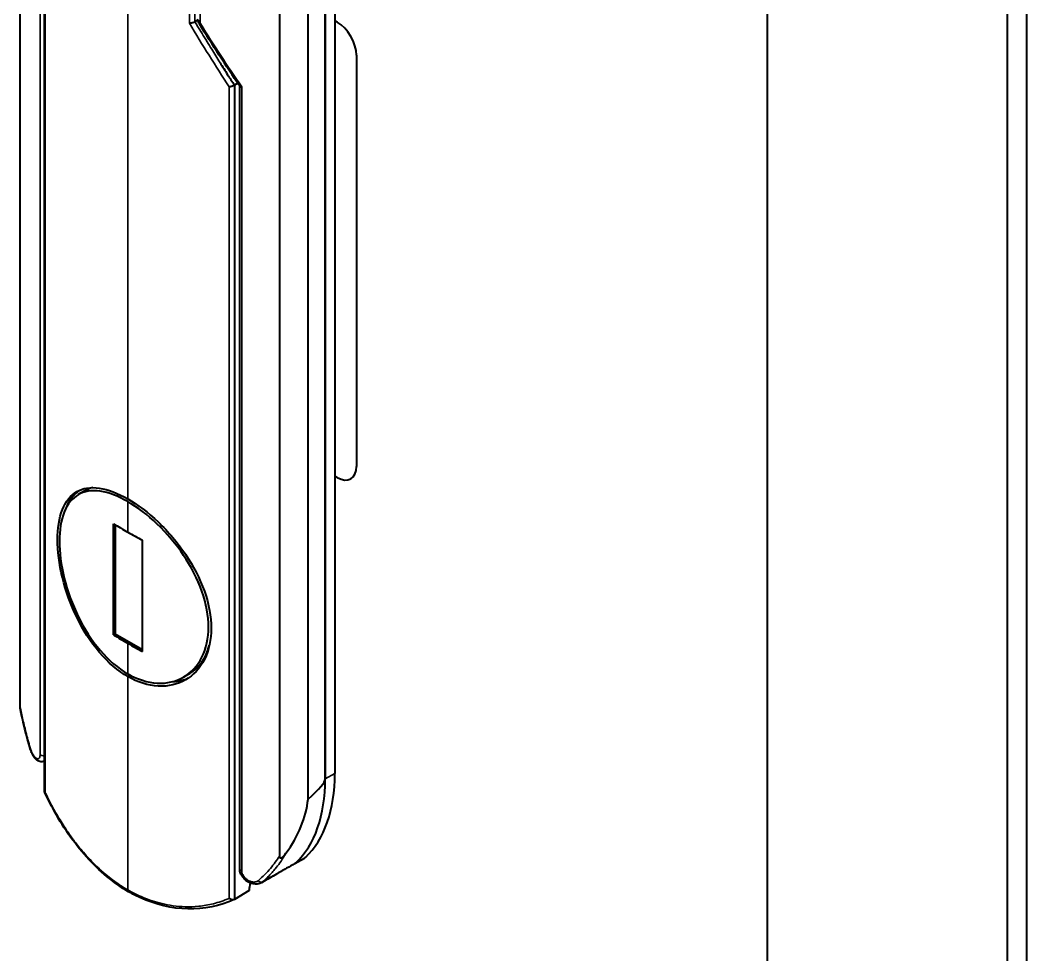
# Model space of a CAD drawing. Header units: millimetres. Extents: x 0 to 5945, y 0 to 4205.
# Drawn here: x 4667.5 to 4720.4, y 3021.1 to 3070.2 of the extents above; entities that cross this region are included whole.
import ezdxf

# ---------------------------------------------------------------- set-up
doc = ezdxf.new("R2010")
doc.units = ezdxf.units.MM
doc.header["$LTSCALE"] = 5
doc.layers.add('가시적인 것(ISO)', color=3, linetype='Continuous', lineweight=40)
doc.layers.add('가시적인 좁은 것(ISO)', color=3, linetype='Continuous', lineweight=35)

msp = doc.modelspace()

# ---------------------------------------------------------------- linework, layer by layer
at = {"layer": '가시적인 것(ISO)'}
for p, q in [((4720.379, 2886.555), (4720.379, 3219.414)), ((4719.368, 2885.974), (4719.368, 3218.832)), ((4706.742, 2878.702), (4706.742, 3211.561)), ((4667.477, 3034.126), (4667.477, 3085.091)), ((4684.013, 3083.719), (4684.013, 3030.62)), ((4683.508, 3030.329), (4683.508, 3083.428)), ((4683.508, 3083.428), (4683.508, 3030.329)), ((4681.103, 3077.245), (4681.103, 3026.28)), ((4682.609, 3029.27), (4682.609, 3077.251)), ((4668.754, 3029.647), (4668.754, 3072.384)), ((4676.839, 3070.235), (4676.662, 3070.131)), ((4684.013, 3070.191), (4684.139, 3070.118)), ((4685.15, 3068.369), (4685.15, 3046.762)), ((4678.738, 3066.792), (4678.734, 3023.993)), ((4678.916, 3066.897), (4678.738, 3066.792)), ((4679.014, 3025.615), (4679.014, 3066.753)), ((4684.139, 3046.176), (4684.013, 3046.249)), ((4670.871, 3045.469), (4670.534, 3045.275)), ((4672.387, 3037.907), (4672.387, 3043.746)), ((4672.472, 3043.694), (4672.472, 3037.956)), ((4673.902, 3037.034), (4673.902, 3042.874)), ((4672.387, 3037.907), (4672.472, 3037.956)), ((4672.472, 3037.956), (4673.902, 3037.132)), ((4676.396, 3035.875), (4676.059, 3035.681)), ((4668.754, 3031.278), (4668.737, 3031.269)), ((4681.919, 3025.884), (4682.42, 3026.173)), ((4680.299, 3024.959), (4680.155, 3024.876)), ((4679.509, 3024.461), (4678.745, 3023.998))]:
    msp.add_line(p, q, dxfattribs=at)
for centre, major_axis, ratio, start_param, end_param in [((4684.139, 3068.951), (-0.713, 1.238), 0.578093, 3.928925, 5.499721), ((4684.139, 3047.344), (0.713, -1.238), 0.578093, 5.499721, 7.070517), ((4673.633, 3040.672), (-2.762, 4.797), 0.578093, 6.141971, 6.283185), ((4673.633, 3040.672), (-2.852, 4.952), 0.578093, 0.060659, 0.434907), ((4698.491, 3057.739), (35.662, 0), 0.575862, 3.891165, 3.921216), ((4698.2, 3057.906), (35.662, 0), 0.575862, 3.932765, 3.962816), ((4698.491, 3051.899), (35.662, 0), 0.575862, 3.891165, 3.921216), ((4698.2, 3052.067), (35.662, 0), 0.575862, 3.932765, 3.962816), ((4673.633, 3040.672), (2.762, -4.797), 0.578093, 0, 0.530895), ((4673.633, 3040.672), (2.852, -4.952), 0.578093, 5.984421, 6.229375), ((4668.456, 3031.521), (-0.154, -0.149), 0.714699, 0.000002, 0.00012), ((4675.932, 3034.692), (5.347, -9.285), 0.578093, 0.136835, 0.787332), ((4675.932, 3034.692), (5.347, -9.285), 0.578093, 0.136835, 0.787332), ((4676.437, 3034.983), (5.347, -9.285), 0.578093, 0.136835, 0.787332), ((4241.895, 2784.747), (-441.597, -245.648), 0.015149, 3.069336, 3.133166), ((4667.382, 3029.769), (-15.257, -0.09), 0.574093, 2.73933, 3.074362), ((4693.407, 3030.59), (9.808, 17.637), 0.567915, 2.190846, 2.214453), ((4679.677, 3025.059), (-0.065, -0.204), 0.396974, 6.283131, 6.283179), ((4678.74, 3024.007), (0.0332, 0.0204), 0.258792, 4.382464, 4.692062)]:
    msp.add_ellipse(centre, major_axis=major_axis, ratio=ratio, start_param=start_param, end_param=end_param, dxfattribs=at)
for points, knots in [([(4676.662, 3070.131), (4676.644, 3070.119), (4676.622, 3070.108), (4676.574, 3070.087), (4676.547, 3070.078), (4676.491, 3070.063), (4676.463, 3070.058), (4676.405, 3070.052), (4676.384, 3070.053), (4676.375, 3070.054), (4676.374, 3070.054), (4676.374, 3070.054)], [-0.01671383, -0.01671383, -0.01671383, -0.01671383, -0.01303129, -0.01303129, -0.00902964, -0.00902964, -0.00496583, -0.00496583, 0, 0, 0.00006782, 0.00006782, 0.00006782, 0.00006782]), ([(4676.897, 3070.022), (4676.876, 3070.056), (4676.859, 3070.094), (4676.842, 3070.16), (4676.839, 3070.19), (4676.839, 3070.218)], [0, 0, 0, 0, 0.01701839, 0.01701839, 0.02945354, 0.02945354, 0.02945354, 0.02945354]), ([(4677.982, 3067.981), (4678.111, 3067.775), (4678.244, 3067.564), (4678.38, 3067.349), (4678.496, 3067.166), (4678.616, 3066.98), (4678.738, 3066.792)], [0.6666667, 0.6666667, 0.6666667, 0.6666667, 0.8466221, 0.8466221, 0.8466221, 0.9999975, 0.9999975, 0.9999975, 0.9999975]), ([(4678.738, 3066.792), (4678.722, 3066.781), (4678.703, 3066.77), (4678.657, 3066.749), (4678.63, 3066.739), (4678.58, 3066.724), (4678.558, 3066.719), (4678.516, 3066.712), (4678.496, 3066.71), (4678.472, 3066.709), (4678.467, 3066.709), (4678.462, 3066.71)], [-0.04135422, -0.04135422, -0.04135422, -0.04135422, -0.03129277, -0.03129277, -0.01922976, -0.01922976, -0.0094438, -0.0094438, 0, 0, 0.00270238, 0.00270238, 0.00270238, 0.00270238]), ([(4679.02, 3066.744), (4679.025, 3066.737), (4679.033, 3066.73), (4679.053, 3066.721), (4679.064, 3066.718), (4679.094, 3066.713), (4679.11, 3066.712), (4679.119, 3066.713), (4679.12, 3066.713), (4679.12, 3066.713)], [-0.01246534, -0.01246534, -0.01246534, -0.01246534, -0.00842791, -0.00842791, -0.00467879, -0.00467879, 0, 0, 0.00017658, 0.00017658, 0.00017658, 0.00017658]), ([(4673.129, 3035.71), (4672.623, 3036.004), (4672.102, 3036.445), (4671.173, 3037.534), (4670.766, 3038.181), (4670.135, 3039.472), (4669.87, 3040.202), (4669.522, 3041.627), (4669.438, 3042.322), (4669.438, 3043.497), (4669.522, 3044.054), (4669.87, 3044.93), (4670.135, 3045.25), (4670.766, 3045.616), (4671.173, 3045.688), (4672.102, 3045.553), (4672.623, 3045.347), (4673.129, 3045.053)], [-3.623185, -3.623185, -3.623185, -3.623185, -3.321164, -3.321164, -3.019143, -3.019143, -2.717219, -2.717219, -2.415294, -2.415294, -2.11337, -2.11337, -1.811445, -1.811445, -1.509425, -1.509425, -1.207404, -1.207404, -1.207404, -1.207404]), ([(4673.129, 3044.907), (4672.639, 3045.192), (4672.133, 3045.391), (4671.232, 3045.521), (4670.836, 3045.45), (4670.222, 3045.094), (4669.964, 3044.784), (4669.625, 3043.934), (4669.543, 3043.394), (4669.543, 3042.255), (4669.625, 3041.582), (4669.964, 3040.203), (4670.222, 3039.497), (4670.836, 3038.248), (4671.232, 3037.622), (4672.133, 3036.568), (4672.639, 3036.141), (4673.129, 3035.856)], [1.169545, 1.169545, 1.169545, 1.169545, 1.462091, 1.462091, 1.754637, 1.754637, 2.047091, 2.047091, 2.339546, 2.339546, 2.632001, 2.632001, 2.924456, 2.924456, 3.217001, 3.217001, 3.509547, 3.509547, 3.509547, 3.509547]), ([(4673.129, 3045.053), (4673.64, 3044.762), (4674.202, 3044.344), (4675.264, 3043.332), (4675.764, 3042.738), (4676.566, 3041.546), (4676.922, 3040.869), (4677.399, 3039.518), (4677.519, 3038.843), (4677.519, 3038.256), (4677.519, 3037.668), (4677.399, 3037.09), (4676.922, 3036.14), (4676.566, 3035.768), (4675.764, 3035.303), (4675.264, 3035.178), (4674.202, 3035.236), (4673.64, 3035.418), (4673.129, 3035.71)], [3.622698, 3.622698, 3.622698, 3.622698, 3.924719, 3.924719, 4.226739, 4.226739, 4.528664, 4.528664, 4.830589, 4.830589, 4.830589, 5.132513, 5.132513, 5.434438, 5.434438, 5.736458, 5.736458, 6.038479, 6.038479, 6.038479, 6.038479]), ([(4673.129, 3035.856), (4673.624, 3035.574), (4674.168, 3035.396), (4675.195, 3035.34), (4675.678, 3035.46), (4676.453, 3035.909), (4676.796, 3036.268), (4677.256, 3037.188), (4677.372, 3037.747), (4677.372, 3038.316), (4677.372, 3038.886), (4677.256, 3039.539), (4676.796, 3040.849), (4676.453, 3041.506), (4675.678, 3042.662), (4675.195, 3043.238), (4674.168, 3044.22), (4673.624, 3044.625), (4673.129, 3044.907)], [3.509092, 3.509092, 3.509092, 3.509092, 3.801637, 3.801637, 4.094183, 4.094183, 4.386638, 4.386638, 4.679092, 4.679092, 4.679092, 4.971547, 4.971547, 5.264002, 5.264002, 5.556548, 5.556548, 5.849093, 5.849093, 5.849093, 5.849093]), ([(4667.477, 3034.05), (4667.477, 3034.05), (4667.477, 3034.05), (4667.477, 3034.051), (4667.477, 3034.053), (4667.477, 3034.061), (4667.477, 3034.068), (4667.477, 3034.089), (4667.477, 3034.108), (4667.477, 3034.126)], [0.09308964, 0.09308964, 0.09308964, 0.09308964, 0.09399846, 0.09399846, 0.09940143, 0.09940143, 0.10846575, 0.10846575, 0.12651251, 0.12651251, 0.12651251, 0.12651251]), ([(4668.274, 3031.4), (4668.22, 3031.457), (4668.172, 3031.527), (4668.092, 3031.676), (4668.058, 3031.756), (4668.03, 3031.845), (4668.027, 3031.852), (4668.025, 3031.86)], [0, 0, 0, 0, 0.03996915, 0.03996915, 0.07572666, 0.07572666, 0.07910054, 0.07910054, 0.07910054, 0.07910054]), ([(4668.301, 3031.372), (4668.3, 3031.374), (4668.298, 3031.376), (4668.294, 3031.38), (4668.292, 3031.382), (4668.289, 3031.385), (4668.287, 3031.387), (4668.283, 3031.391), (4668.281, 3031.393), (4668.278, 3031.397), (4668.276, 3031.398), (4668.274, 3031.4)], [0.278387319, 0.278387319, 0.278387319, 0.278387319, 0.278768813, 0.278768813, 0.279150307, 0.279150307, 0.279531801, 0.279531801, 0.279913294, 0.279913294, 0.280294788, 0.280294788, 0.280294788, 0.280294788]), ([(4668.737, 3031.269), (4668.703, 3031.25), (4668.665, 3031.238), (4668.59, 3031.229), (4668.553, 3031.232), (4668.48, 3031.249), (4668.444, 3031.264), (4668.371, 3031.307), (4668.335, 3031.338), (4668.301, 3031.372)], [0, 0, 0, 0, 0.01929448, 0.01929448, 0.03769031, 0.03769031, 0.05789045, 0.05789045, 0.08250641, 0.08250641, 0.08250641, 0.08250641]), ([(4668.754, 3029.647), (4668.754, 3029.642), (4668.756, 3029.638), (4668.766, 3029.631), (4668.772, 3029.628), (4668.784, 3029.625), (4668.787, 3029.624), (4668.79, 3029.624)], [-0.01653787, -0.01653787, -0.01653787, -0.01653787, -0.0081503, -0.0081503, 0, 0, 0.00270367, 0.00270367, 0.00270367, 0.00270367]), ([(4673.173, 3024.401), (4672.388, 3024.858), (4671.636, 3025.486), (4670.299, 3026.974), (4669.698, 3027.849), (4669.036, 3029.068), (4668.892, 3029.352), (4668.755, 3029.641)], [0, 0, 0, 0, 0.46414, 0.46414, 0.924566, 0.924566, 1.060336, 1.060336, 1.060336, 1.060336]), ([(4681.103, 3026.28), (4681.103, 3026.263), (4681.104, 3026.244), (4681.111, 3026.218), (4681.114, 3026.208), (4681.123, 3026.195), (4681.127, 3026.191), (4681.136, 3026.184), (4681.141, 3026.182), (4681.152, 3026.179), (4681.158, 3026.178), (4681.173, 3026.179), (4681.183, 3026.181), (4681.208, 3026.189), (4681.224, 3026.198), (4681.294, 3026.245), (4681.365, 3026.318), (4681.442, 3026.422)], [0.00000104, 0.00000104, 0.00000104, 0.00000104, 0.00879473, 0.00879473, 0.01359562, 0.01359562, 0.01640099, 0.01640099, 0.01871388, 0.01871388, 0.02130192, 0.02130192, 0.02523207, 0.02523207, 0.03256535, 0.03256535, 0.06305423, 0.06305423, 0.06305423, 0.06305423]), ([(4679.612, 3024.855), (4679.536, 3024.879), (4679.461, 3024.916), (4679.326, 3025.007), (4679.264, 3025.063), (4679.159, 3025.185), (4679.115, 3025.252), (4679.05, 3025.391), (4679.028, 3025.464), (4679.015, 3025.562), (4679.014, 3025.588), (4679.014, 3025.615)], [0, 0, 0, 0, 0.0349229, 0.0349229, 0.0691178, 0.0691178, 0.1025775, 0.1025775, 0.1354381, 0.1354381, 0.1474235, 0.1474235, 0.1474235, 0.1474235]), ([(4678.73, 3023.991), (4677.981, 3023.649), (4677.138, 3023.475), (4675.452, 3023.517), (4674.589, 3023.72), (4673.567, 3024.187), (4673.369, 3024.289), (4673.173, 3024.401)], [0, 0, 0, 0, 0.486415, 0.486415, 0.957552, 0.957552, 1.072159, 1.072159, 1.072159, 1.072159]), ([(4679.612, 3024.855), (4679.615, 3024.854), (4679.618, 3024.853), (4679.625, 3024.851), (4679.628, 3024.85), (4679.634, 3024.848), (4679.637, 3024.847), (4679.644, 3024.845), (4679.647, 3024.844), (4679.654, 3024.842), (4679.657, 3024.841), (4679.66, 3024.84)], [0.27838732, 0.27838732, 0.27838732, 0.27838732, 0.278768814, 0.278768814, 0.279150307, 0.279150307, 0.279531801, 0.279531801, 0.279913295, 0.279913295, 0.280294788, 0.280294788, 0.280294788, 0.280294788]), ([(4680.155, 3024.876), (4680.102, 3024.845), (4680.043, 3024.825), (4679.92, 3024.803), (4679.854, 3024.802), (4679.746, 3024.816), (4679.703, 3024.826), (4679.66, 3024.84)], [0, 0, 0, 0, 0.02891616, 0.02891616, 0.05855734, 0.05855734, 0.0781717, 0.0781717, 0.0781717, 0.0781717]), ([(4678.734, 3023.993), (4678.718, 3023.984), (4678.699, 3023.979), (4678.656, 3023.976), (4678.632, 3023.977), (4678.58, 3023.988), (4678.552, 3023.999), (4678.507, 3024.022), (4678.49, 3024.033), (4678.47, 3024.049), (4678.465, 3024.052), (4678.462, 3024.055)], [0.000001, 0.000001, 0.000001, 0.000001, 0.01002594, 0.01002594, 0.02078704, 0.02078704, 0.03332395, 0.03332395, 0.0419589, 0.0419589, 0.04411581, 0.04411581, 0.04411581, 0.04411581])]:
    msp.add_open_spline(points, degree=3, knots=knots, dxfattribs=at)
for points in [[(4679.02, 3066.744), (4678.289, 3067.817), (4677.581, 3068.91), (4676.897, 3070.022)], [(4668.025, 3031.86), (4667.805, 3032.583), (4667.622, 3033.322), (4667.477, 3034.05)], [(4668.737, 3031.269), (4668.737, 3031.269), (4668.737, 3031.269), (4668.737, 3031.269)], [(4682.466, 3026.206), (4682.452, 3026.193), (4682.437, 3026.182), (4682.42, 3026.173)], [(4681.915, 3025.881), (4681.626, 3025.716), (4681.337, 3025.552), (4681.049, 3025.387)], [(4681.961, 3025.915), (4681.947, 3025.902), (4681.931, 3025.891), (4681.915, 3025.881)], [(4681.049, 3025.387), (4680.798, 3025.244), (4680.548, 3025.101), (4680.299, 3024.959)], [(4673.173, 3024.401), (4673.173, 3024.401), (4673.173, 3024.401), (4673.173, 3024.401)], [(4680.155, 3024.876), (4680.155, 3024.876), (4680.155, 3024.876), (4680.155, 3024.876)]]:
    msp.add_open_spline(points, degree=3, dxfattribs=at)
at = {"layer": '가시적인 좁은 것(ISO)'}
for p, q in [((4673.129, 3045.053), (4673.129, 3083.742)), ((4676.374, 3080.45), (4676.374, 3070.054)), ((4676.661, 3073.35), (4676.662, 3070.131)), ((4668.525, 3031.609), (4668.525, 3072.814)), ((4676.929, 3072.922), (4676.929, 3070.117)), ((4668.79, 3029.624), (4668.79, 3072.28)), ((4679.12, 3025.508), (4679.12, 3066.713)), ((4678.462, 3066.71), (4678.462, 3024.055)), ((4673.129, 3043.301), (4673.129, 3044.907)), ((4673.129, 3035.856), (4673.129, 3037.461)), ((4673.129, 3024.499), (4673.129, 3035.71)), ((4683.508, 3030.329), (4684.013, 3030.62)), ((4681.961, 3025.915), (4682.466, 3026.206)), ((4680.347, 3024.994), (4680.212, 3024.917))]:
    msp.add_line(p, q, dxfattribs=at)
for centre, major_axis, ratio, start_param, end_param in [((4705.917, 3097.879), (-26.085, 59.836), 0.598572, 1.782254, 1.84381), ((4675.73, 3068.307), (-1.604, 2.785), 0.578093, 5.077286, 5.077295), ((4677.053, 3070.218), (-0.214, 0), 0.575862, 0.00004, 0.956425), ((4677.079, 3070.134), (-0.182, -0.112), 0.146913, 0, 0.742195), ((4677.045, 3070.069), (0.09, -0.109), 0.660602, 3.814958, 4.506912), ((4693.79, 3088.191), (-20.12, 41.34), 0.511873, 1.766933, 1.855033), ((4668.23, 3031.922), (-0.205, -0.062), 0.006487, 0, 0.395486), ((4693.697, 3039.595), (29.088, 0), 0.575862, 3.646696, 3.648604), ((4668.429, 3031.549), (-0.155, -0.148), 0.715455, 5.681247, 6.283185), ((4668.456, 3031.521), (-0.154, -0.149), 0.714699, 5.679639, 6.283186), ((4668.71, 3031.671), (0.214, 0), 0.575862, 3.666485, 4.917645), ((4679.228, 3025.615), (-0.214, 0), 0.575862, 0, 1.045904), ((4693.697, 3039.595), (-29.088, 0), 0.575862, 1.063785, 1.065693), ((4679.677, 3025.059), (-0.065, -0.204), 0.396974, 5.39062, 6.283137), ((4679.725, 3025.044), (-0.065, -0.204), 0.395609, 5.390103, 6.283209), ((4680.091, 3025.092), (0.141, -0.162), 0.690778, 4.786398, 6.123042), ((4680.694, 3026.007), (0.354, -0.62), 0.593101, 0, 0.141439)]:
    msp.add_ellipse(centre, major_axis=major_axis, ratio=ratio, start_param=start_param, end_param=end_param, dxfattribs=at)
for points, knots in [([(4676.662, 3070.131), (4676.703, 3070.062), (4676.745, 3069.992), (4676.787, 3069.922), (4676.951, 3069.649), (4677.122, 3069.369), (4677.297, 3069.085), (4677.378, 3068.953), (4677.461, 3068.819), (4677.544, 3068.684), (4677.686, 3068.455), (4677.832, 3068.221), (4677.982, 3067.981)], [0, 0, 0, 0, 0.0678818, 0.0678818, 0.0678818, 0.3333333, 0.3333333, 0.3333333, 0.4569366, 0.4569366, 0.4569366, 0.6666667, 0.6666667, 0.6666667, 0.6666667]), ([(4667.477, 3034.126), (4667.52, 3033.906), (4667.568, 3033.676), (4667.623, 3033.436), (4667.677, 3033.197), (4667.738, 3032.948), (4667.807, 3032.686), (4667.876, 3032.424), (4667.954, 3032.15), (4668.041, 3031.864)], [0, 0, 0, 0, 0.3333333, 0.3333333, 0.3333333, 0.6666667, 0.6666667, 0.6666667, 1, 1, 1, 1]), ([(4668.041, 3031.864), (4668.056, 3031.815), (4668.074, 3031.768), (4668.093, 3031.723), (4668.113, 3031.679), (4668.135, 3031.637), (4668.159, 3031.597), (4668.184, 3031.558), (4668.211, 3031.52), (4668.241, 3031.489)], [0, 0, 0, 0, 0.333333, 0.333333, 0.333333, 0.666667, 0.666667, 0.666667, 1, 1, 1, 1]), ([(4668.268, 3031.461), (4668.299, 3031.43), (4668.327, 3031.409), (4668.354, 3031.397), (4668.382, 3031.385), (4668.408, 3031.382), (4668.43, 3031.388), (4668.453, 3031.395), (4668.472, 3031.411), (4668.486, 3031.433), (4668.5, 3031.455), (4668.51, 3031.483), (4668.516, 3031.513), (4668.522, 3031.543), (4668.525, 3031.575), (4668.525, 3031.609)], [0, 0, 0, 0, 0.2, 0.2, 0.2, 0.4, 0.4, 0.4, 0.6, 0.6, 0.6, 0.8, 0.8, 0.8, 1, 1, 1, 1]), ([(4673.129, 3024.499), (4673.005, 3024.571), (4672.878, 3024.65), (4672.746, 3024.737), (4672.731, 3024.747), (4672.717, 3024.757), (4672.702, 3024.766), (4672.584, 3024.846), (4672.463, 3024.932), (4672.337, 3025.026), (4672.306, 3025.049), (4672.275, 3025.073), (4672.243, 3025.097), (4672.132, 3025.183), (4672.018, 3025.276), (4671.901, 3025.376), (4671.851, 3025.419), (4671.801, 3025.463), (4671.75, 3025.508), (4671.647, 3025.6), (4671.543, 3025.697), (4671.436, 3025.801), (4671.365, 3025.87), (4671.294, 3025.941), (4671.222, 3026.016), (4671.131, 3026.111), (4671.038, 3026.21), (4670.944, 3026.315), (4670.851, 3026.418), (4670.757, 3026.527), (4670.662, 3026.642), (4670.584, 3026.735), (4670.506, 3026.832), (4670.427, 3026.934), (4670.311, 3027.084), (4670.193, 3027.243), (4670.073, 3027.412), (4670.012, 3027.498), (4669.951, 3027.587), (4669.89, 3027.678), (4669.749, 3027.888), (4669.608, 3028.112), (4669.465, 3028.352), (4669.424, 3028.423), (4669.382, 3028.495), (4669.34, 3028.568), (4669.178, 3028.853), (4669.015, 3029.16), (4668.854, 3029.491), (4668.833, 3029.535), (4668.811, 3029.579), (4668.79, 3029.624)], [0, 0, 0, 0, 0.111111, 0.111111, 0.111111, 0.123403, 0.123403, 0.123403, 0.222222, 0.222222, 0.222222, 0.246788, 0.246788, 0.246788, 0.333333, 0.333333, 0.333333, 0.370151, 0.370151, 0.370151, 0.444444, 0.444444, 0.444444, 0.493546, 0.493546, 0.493546, 0.555556, 0.555556, 0.555556, 0.616896, 0.616896, 0.616896, 0.666667, 0.666667, 0.666667, 0.740257, 0.740257, 0.740257, 0.777778, 0.777778, 0.777778, 0.86371, 0.86371, 0.86371, 0.888889, 0.888889, 0.888889, 0.986947, 0.986947, 0.986947, 1, 1, 1, 1]), ([(4681.103, 3026.28), (4680.969, 3026.066), (4680.813, 3025.848), (4680.629, 3025.629), (4680.445, 3025.411), (4680.234, 3025.193), (4679.99, 3024.983)], [0.0000001, 0.0000001, 0.0000001, 0.0000001, 0.5, 0.5, 0.5, 0.9999998, 0.9999998, 0.9999998, 0.9999998]), ([(4681.442, 3026.422), (4681.421, 3026.385), (4681.399, 3026.348), (4681.377, 3026.311), (4681.299, 3026.18), (4681.213, 3026.049), (4681.12, 3025.918), (4681.047, 3025.815), (4680.969, 3025.713), (4680.886, 3025.612), (4680.832, 3025.546), (4680.775, 3025.48), (4680.716, 3025.414), (4680.566, 3025.246), (4680.398, 3025.079), (4680.212, 3024.917)], [0, 0, 0, 0, 0.0740894, 0.0740894, 0.0740894, 0.3333333, 0.3333333, 0.3333333, 0.5356081, 0.5356081, 0.5356081, 0.6666667, 0.6666667, 0.6666667, 0.9999998, 0.9999998, 0.9999998, 0.9999998]), ([(4679.573, 3024.951), (4679.521, 3024.968), (4679.474, 3024.991), (4679.431, 3025.017), (4679.387, 3025.044), (4679.348, 3025.076), (4679.314, 3025.108), (4679.28, 3025.14), (4679.252, 3025.173), (4679.229, 3025.206), (4679.205, 3025.239), (4679.186, 3025.271), (4679.171, 3025.303), (4679.156, 3025.335), (4679.144, 3025.367), (4679.135, 3025.401), (4679.126, 3025.435), (4679.12, 3025.471), (4679.12, 3025.508)], [0, 0, 0, 0, 0.1666667, 0.1666667, 0.1666667, 0.3333333, 0.3333333, 0.3333333, 0.5, 0.5, 0.5, 0.6666667, 0.6666667, 0.6666667, 0.8333333, 0.8333333, 0.8333333, 1, 1, 1, 1]), ([(4681.961, 3025.915), (4681.932, 3025.899), (4681.903, 3025.882), (4681.873, 3025.866), (4681.813, 3025.831), (4681.752, 3025.796), (4681.69, 3025.761), (4681.629, 3025.726), (4681.567, 3025.691), (4681.503, 3025.654), (4681.47, 3025.636), (4681.438, 3025.617), (4681.404, 3025.598), (4681.306, 3025.542), (4681.203, 3025.483), (4681.097, 3025.423)], [0, 0, 0, 0, 0.10975, 0.10975, 0.10975, 0.333333, 0.333333, 0.333333, 0.554132, 0.554132, 0.554132, 0.666667, 0.666667, 0.666667, 1, 1, 1, 1]), ([(4679.99, 3024.983), (4679.966, 3024.962), (4679.939, 3024.947), (4679.911, 3024.936), (4679.883, 3024.924), (4679.855, 3024.917), (4679.825, 3024.914), (4679.796, 3024.91), (4679.765, 3024.909), (4679.732, 3024.913), (4679.698, 3024.916), (4679.661, 3024.923), (4679.621, 3024.936)], [0, 0, 0, 0, 0.25, 0.25, 0.25, 0.5, 0.5, 0.5, 0.75, 0.75, 0.75, 1, 1, 1, 1]), ([(4680.347, 3024.994), (4680.346, 3024.994), (4680.345, 3024.993), (4680.341, 3024.989), (4680.328, 3024.977), (4680.305, 3024.962), (4680.302, 3024.96), (4680.299, 3024.959)], [-0.10028134, -0.10028134, -0.10028134, -0.10028134, -0.09782938, -0.09782938, -0.08087484, -0.08087484, -0.0784375, -0.0784375, -0.0784375, -0.0784375]), ([(4681.097, 3025.423), (4681.014, 3025.375), (4680.931, 3025.328), (4680.85, 3025.282), (4680.838, 3025.275), (4680.826, 3025.268), (4680.815, 3025.261), (4680.745, 3025.222), (4680.676, 3025.182), (4680.605, 3025.142), (4680.581, 3025.128), (4680.557, 3025.114), (4680.533, 3025.101), (4680.472, 3025.066), (4680.41, 3025.03), (4680.347, 3024.994)], [0.0001748, 0.0001748, 0.0001748, 0.0001748, 0.3333333, 0.3333333, 0.3333333, 0.3815555, 0.3815555, 0.3815555, 0.6666667, 0.6666667, 0.6666667, 0.7614494, 0.7614494, 0.7614494, 1, 1, 1, 1]), ([(4673.173, 3024.401), (4673.164, 3024.406), (4673.156, 3024.414), (4673.149, 3024.423), (4673.136, 3024.442), (4673.128, 3024.468), (4673.129, 3024.499)], [0.5061275, 0.5061275, 0.5061275, 0.5061275, 0.6666667, 0.6666667, 0.6666667, 1, 1, 1, 1]), ([(4678.462, 3024.055), (4678.179, 3023.932), (4677.902, 3023.841), (4677.635, 3023.774), (4677.368, 3023.707), (4677.111, 3023.664), (4676.865, 3023.639), (4676.618, 3023.615), (4676.382, 3023.608), (4676.157, 3023.614), (4675.932, 3023.619), (4675.717, 3023.638), (4675.514, 3023.667), (4675.31, 3023.695), (4675.117, 3023.732), (4674.934, 3023.776), (4674.751, 3023.82), (4674.578, 3023.87), (4674.413, 3023.924), (4674.249, 3023.978), (4674.093, 3024.037), (4673.944, 3024.099), (4673.796, 3024.16), (4673.655, 3024.225), (4673.519, 3024.292), (4673.384, 3024.359), (4673.253, 3024.428), (4673.129, 3024.499)], [0, 0, 0, 0, 0.1111111, 0.1111111, 0.1111111, 0.2222222, 0.2222222, 0.2222222, 0.3333333, 0.3333333, 0.3333333, 0.4444444, 0.4444444, 0.4444444, 0.5555556, 0.5555556, 0.5555556, 0.6666667, 0.6666667, 0.6666667, 0.7777778, 0.7777778, 0.7777778, 0.8888889, 0.8888889, 0.8888889, 1, 1, 1, 1])]:
    msp.add_open_spline(points, degree=3, knots=knots, dxfattribs=at)
for points in [[(4668.737, 3031.269), (4668.743, 3031.272), (4668.749, 3031.276), (4668.754, 3031.28)], [(4680.212, 3024.917), (4680.194, 3024.901), (4680.175, 3024.887), (4680.155, 3024.876)]]:
    msp.add_open_spline(points, degree=3, dxfattribs=at)

doc.saveas('drawing.dxf')
